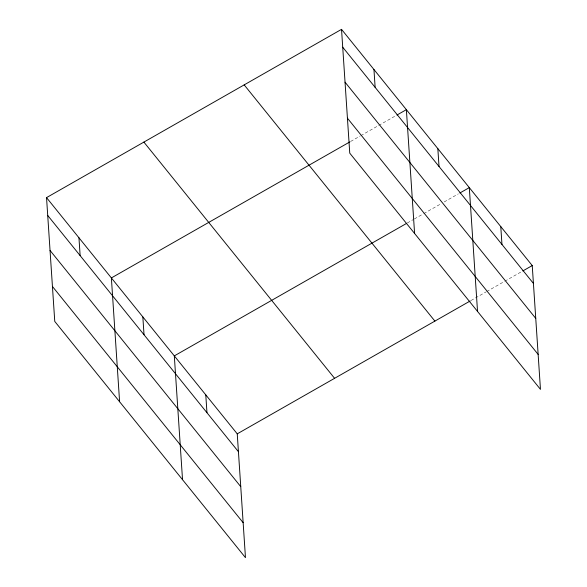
<?xml version="1.0" encoding="UTF-8"?>
<svg xmlns="http://www.w3.org/2000/svg" width="587" height="587" viewBox="0 0 587 587"><rect width="100%" height="100%" fill="white"/><g stroke="black" fill="none" stroke-linecap="round" stroke-linejoin="round"><path stroke-width="0.44" stroke-dasharray="2.94 2.2" d="M350.637 141.46L360.051 136.089M360.836 135.641L396.166 115.485M407.29 222.994L413.571 219.413M414.356 218.966L422.992 214.042M423.777 213.595L441.042 203.74M444.183 201.95L458.315 193.886M471.009 300.5L485.926 291.996M486.711 291.548L503.984 281.694M504.769 281.246L522.034 271.392"/><path stroke-width="0.88" d="M46.534 197.621L237.243 433.844L245.469 557.65L54.76 321.427L46.534 197.621L341.531 29.35L532.24 265.573L540.466 389.379L349.757 153.156L341.531 29.35M349.852 141.907L111.376 277.937L119.601 401.743M396.951 115.037L406.373 109.666L414.598 233.472M406.505 223.442L174.31 355.891L182.535 479.696M459.885 192.991L469.307 187.62L477.532 311.426M237.243 433.844L470.224 300.948M522.819 270.945L532.24 265.573M342.72 47.202L533.429 283.426M345.039 82.173L535.748 318.389M347.431 118.192L538.147 354.416M244.185 84.88L434.894 321.104M143.881 142.091L334.59 378.314M47.723 215.473L238.432 451.697M50.042 250.436L240.751 486.66M52.434 286.463L243.143 522.687M500.777 226.597L501.958 244.449M437.843 148.643L439.025 166.495M373.956 69.508L375.137 87.36M205.78 394.868L206.962 412.72M142.839 316.914L144.028 334.766M78.951 237.779L80.14 255.631"/></g></svg>
